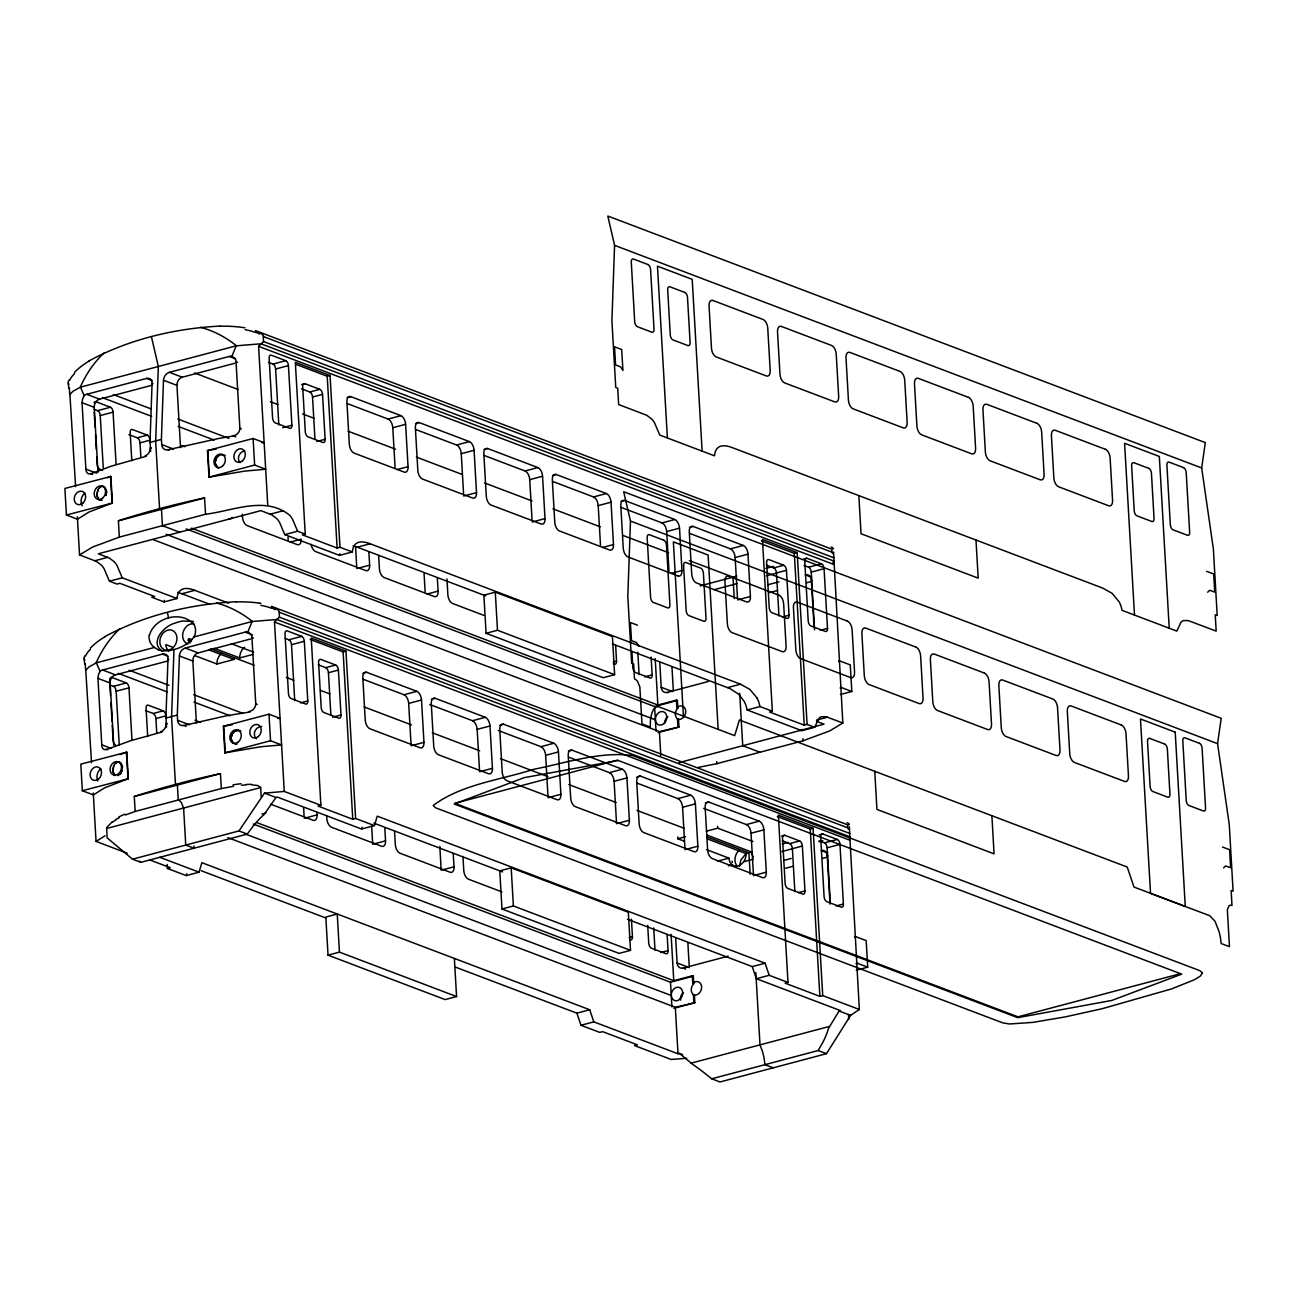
<?xml version="1.0" encoding="UTF-8"?>
<svg xmlns="http://www.w3.org/2000/svg" width="1298" height="1298" viewBox="0 0 1298 1298"><rect width="100%" height="100%" fill="white"/><g stroke="black" fill="none" stroke-linecap="round" stroke-linejoin="round"><path stroke-width="1.5" d="M455.695 967.221L576.896 1013.17L580.985 1025.274L593.819 1021.867L677.994 1053.781L679.422 1053.408L692.743 1064.376A44.7 7.334 33.1 0 1 694.998 1065.966L696.831 1067.281A63.537 10.433 33.1 0 1 704.992 1073.414L711.693 1078.8L720.001 1081.964L826.469 1053.684L850.596 1015.361L859.341 1009.487L822.721 995.615L813.083 828.302L778.346 815.128L787.983 982.44L769.195 975.301L765.09 963.197L377.264 816.15L374.408 825.609L361.574 829.016L277.415 797.118L275.987 797.491L264.159 814.463A44.716 26.447 -49.9 0 0 262.212 816.231L260.541 817.854A63.537 37.593 -49.9 0 0 253.207 826.031L247.285 834.079L140.817 862.343L132.51 859.195L107.085 837.778L106.679 827.589L112.309 821.666M69.638 393.278L69.816 394.478L73.077 391.217L80.46 387.177L84.159 395.647A6.912 5.078 -58.1 0 1 86.739 394.3L146.625 378.399A7.025 5.16 -58.1 0 1 152.077 383.299L150 442.423L161.406 439.389L163.499 380.265A7.025 5.16 -58.1 0 1 169.438 372.315L229.308 356.447A6.912 5.078 -58.1 0 1 231.839 356.447A7.009 6.441 -46.1 0 1 236.139 361.785L237.566 362.385M91.525 762.753L85.765 670.352L88.962 666.912L96.36 662.856L100.06 671.342A6.912 5.078 -58.1 0 1 102.639 669.995L162.51 654.095A7.025 5.16 -58.1 0 1 167.977 658.995L165.901 718.102L177.307 715.068L179.4 655.961A7.025 5.16 -58.1 0 1 185.322 648.01L245.208 632.142A6.912 5.095 -58.3 0 1 247.74 632.142L252.12 621.515L276.863 619.487L849.833 836.756L849.152 837.891M173.964 649.681L171.579 717.21L175.457 784.317L177.388 785.063L178.248 800.006L179.546 800.769A11.211 5.987 75.1 0 1 181.282 802.521L183.602 808.054L185.744 845.063L194.051 848.211L193.986 845.988M614.571 245.354L611.91 320.768L615.755 387.485L617.718 388.232L618.659 404.554L646.761 415.279L651.742 419.043A19.048 10.189 75.1 0 1 654.516 422.791L659.773 435.073L714.452 455.809L715.003 452.791A17.28 9.232 75.1 0 1 716.577 449.157C720.13 444.03 727.351 445.701 732.234 447.615L1102.602 588.043L1112.062 593.283L1119.136 601.801A17.28 9.232 75.1 0 1 1121.212 606.815L1122.137 610.385L1176.832 631.12L1180.872 622.375A19.048 10.189 75.1 0 1 1183.322 620.606L1188.092 620.541L1216.177 631.104L1215.236 614.781L1217.2 615.528L1213.354 548.827L1201.672 467.961L1205.307 442.602L607.805 216.036L614.571 245.354L1201.672 467.961M630.471 521.05L627.81 596.463L631.655 663.164L633.619 663.927L634.479 678.87L635.793 679.633A11.211 5.987 75.1 0 1 637.529 681.385L639.849 686.918L641.975 723.927L650.282 727.075L650.363 721.396A35.598 19.032 75.1 0 1 651.19 715.798C652.083 712.148 653.9 705.577 658.881 706.842L734.684 735.641L739.389 719.984L1127.232 867.048L1133.998 887.053L1209.801 915.739L1214.96 921.223L1218.887 931.055A35.598 19.032 75.1 0 1 1220.412 937.545L1221.158 943.532L1229.466 946.68L1227.34 909.671L1229.109 905.696A11.211 5.987 75.1 0 1 1230.715 905.209L1231.997 905.436L1231.121 890.477L1233.1 891.223L1229.255 824.522L1217.573 743.657L1221.191 718.297L623.689 491.731L630.471 521.05L1217.573 743.657M849.833 836.756L849.379 826.745M849.833 836.983L859.341 1009.487M698.292 767.394L716.837 763.678L803.024 740.801L829.811 730.871L842.824 723.002L833.543 552.121M77.345 516.766L79.535 554.927L96.425 561.401L101.406 565.165A19.048 10.189 75.1 0 1 104.181 568.913L109.438 581.196L117.031 584.084L119.887 583.321L154.624 596.496L151.785 597.242L164.116 601.931L164.343 600.357M164.116 601.931L176.95 598.524L177.502 595.506A17.28 9.232 75.1 0 1 179.075 591.872C182.629 586.745 189.849 588.416 194.732 590.33L228.756 603.229M176.95 598.524L122.255 577.788L117.015 565.506A19.048 10.189 75.1 0 0 114.24 561.758L109.243 557.994L98.356 553.775L260.898 510.633L271.785 514.835L276.766 518.6A19.048 10.189 75.1 0 1 279.541 522.348L284.797 534.63L339.492 555.366L339.719 553.808M339.492 555.366L352.326 551.958L352.861 548.94A17.28 9.232 75.1 0 1 354.451 545.306C358.005 540.179 365.209 541.85 370.108 543.765L740.46 684.192L749.919 689.433L756.994 697.951M149.497 635.193C154.089 617.897 180.665 610.238 193.061 623.624M711.693 1078.8L818.162 1050.536L822.997 1042.083A63.537 37.593 -49.9 0 0 827.118 1032.689L827.799 1030.693A44.7 26.447 -49.9 0 0 828.481 1028.438L839.092 1011.012L840.52 1010.623L756.361 978.708L752.272 966.604L627.405 919.26M167.182 864.436L167.41 868.459L186.214 875.582L186.75 873.814M186.214 875.582L199.048 872.175L201.888 862.699L589.73 1009.763L593.819 1021.867M361.574 829.016L362.11 827.248M612.364 643.889L729.801 688.492L738.562 694.106L744.16 701.358A17.28 9.232 75.1 0 1 746.236 706.372L747.177 709.957L801.856 730.693L802.278 729.444M801.856 730.693L814.69 727.286L818.73 718.524A19.048 10.189 75.1 0 1 821.196 716.756L825.95 716.691L842.824 723.002M832.878 562.618L833.933 561.061L260.963 343.792L236.22 345.82L231.839 356.447M113.835 765.56L112.683 770.834L114.37 775.02A7.171 4.738 -75.3 0 0 115.165 775.555A7.09 4.754 -75.6 0 1 114.467 775.003L112.683 770.834L113.835 765.56A7.155 4.786 -78 0 1 115.116 763.759L115.522 763.354A7.269 4.916 -78.6 0 1 116.901 762.461L117.128 762.348A7.22 4.9 -78.8 0 1 118.832 762.137L119.027 762.169A7.09 4.803 -78 0 1 120.714 763.013L122.418 766.55L121.834 771.223L122.418 766.55L120.73 763.013A7.09 4.803 -79.7 0 0 119.027 762.169M99.849 487.464L99.411 487.853A7.171 4.786 -78 0 0 97.95 489.898L96.782 495.155L98.486 499.324A7.171 4.738 -75.2 0 0 99.897 500.103L100.579 500.201A7.269 4.786 -74.6 0 0 101.763 500.022L102.007 499.957M97.934 489.865L96.782 495.155L98.486 499.324A7.155 4.721 -77.6 0 0 99.897 500.087M119.968 774.289A7.09 4.77 -75.6 0 0 121.298 772.488L121.428 772.148M132.51 859.195L238.978 830.931L264.484 793.127L284.262 791.439L320.882 805.312L311.228 638.016L345.966 651.19L355.62 818.486L374.408 825.609M218.599 455.858A7.09 6.198 -58.6 0 0 216.604 457.675L214.933 462.737L217.35 467.28A7.09 6.182 -57 0 0 218.697 467.961A7.09 6.182 -57 0 1 217.35 467.28M232.683 733.078L230.833 738.432L233.007 742.781A7.09 6.182 -57.1 0 0 235.181 743.819A7.22 6.247 -53.3 0 0 237.031 743.9A7.22 6.279 -55.7 0 1 235.181 743.819M1207.675 592.212L1209.558 590.395A4.397 2.353 75.1 0 1 1210.401 590.476L1214.733 592.115L1213.679 574.008L1206.572 571.315M1223.576 867.908L1225.458 866.074A4.397 2.353 75.1 0 1 1226.302 866.155L1230.634 867.794L1229.579 849.703L1222.473 847.01M216.571 457.642L214.933 462.737L217.107 467.102M232.472 733.338L230.833 738.432L233.007 742.781M127.188 853.208L96.052 841.396L105.073 835.798M252.12 621.515L194.148 636.896L189.686 641.601M838.605 661.477L839.238 660.731L850.287 664.917L851.812 691.493L840.406 694.511M840.13 688.054L840.763 687.291L851.812 691.493M854.49 937.172L855.122 936.41L866.172 940.612L867.713 967.172L856.307 970.206M856.031 963.749L856.664 962.986L867.713 967.172M79.535 554.927L92.564 547.058L119.335 537.129L205.522 514.251C232.975 510.941 265.117 495.56 289.6 515.192A19.048 10.189 75.1 0 1 292.375 518.94L297.631 531.223L305.241 534.111L295.327 362.32L330.065 375.495L339.979 547.285L352.326 551.958M267.745 504.954L258.594 346.339L263.543 341.504L263.251 336.523L833.576 552.77M284.262 791.439L274.495 622.034L276.685 619.665M276.863 619.487L279.443 617.199L279.151 612.218L849.46 828.465M746.188 853.451L740.866 860.006L739.487 866.285M234.192 731.699A7.09 6.263 -59.6 0 0 232.683 733.062A7.09 6.328 -60.6 0 1 234.159 731.65L234.467 731.52A7.22 6.409 -60.6 0 1 236.901 730.547A7.253 6.474 -63.9 0 1 239.4 730.579L239.708 730.677M89.01 360.909C128.924 339.249 175.019 328.378 220.254 326.074M104.911 636.604C144.824 614.944 190.92 604.073 236.155 601.753M116.057 819.363L119.27 817.691M125.354 815.014L135.154 811.445L221.341 788.567L233.462 786.312M120 754.527L126.782 752.159L128.307 778.735L104.813 787.74L93.375 794.895L82.326 790.709L80.8 764.133L126.782 752.159M107.426 477.664L110.882 476.463L112.407 503.04L88.929 512.061L77.474 519.216L66.425 515.014L64.9 488.454L110.882 476.463M146.285 456.247L111.206 466.193L90.763 473.802L92.434 474.435M162.185 731.942L130.53 740.752L106.647 749.498L107.491 749.806M80.46 387.177L236.22 345.82M86.739 394.3L99.573 399.167L151.963 385.246M169.438 372.348L182.272 377.215L234.662 363.294M93.975 409.276L97.593 410.655L110.427 407.248A4.202 2.239 75.1 0 1 113.072 412.164L116.09 464.359M268.443 362.369L272.969 364.089L285.803 360.682A4.202 2.239 75.1 0 1 288.432 365.598L291.888 425.257A4.202 2.239 75.1 0 1 289.697 428.34L275.225 422.856A4.202 2.239 75.1 0 1 272.58 417.94L269.14 358.28A4.202 2.239 75.1 0 1 271.314 355.198L285.803 360.682M97.593 410.655A4.202 2.239 75.1 0 1 100.238 415.571L113.072 412.164M272.969 364.089A4.202 2.239 75.1 0 1 275.598 369.005L288.448 365.598M296.139 364.462L327.226 376.242L330.065 375.495M301.607 384.581L304.933 383.705L319.811 389.335A4.316 2.304 75.1 0 1 322.521 394.381L325.117 439.292A4.316 2.304 75.1 0 1 322.861 442.456L307.999 436.826A4.316 2.304 75.1 0 1 305.29 431.78L302.694 386.869A4.316 2.304 75.1 0 1 304.933 383.705M128.94 434.619L137.312 437.799L147.291 435.138A4.316 2.304 75.1 0 1 150 440.184L150.649 451.412M301.461 388.816L309.816 391.98L319.811 389.335M137.312 437.799A4.316 2.304 75.1 0 1 140.022 442.845L150 440.184M309.816 391.996A4.316 2.304 75.1 0 1 312.542 397.042L322.521 394.381M347.085 397.594L350.752 396.62L400.952 415.652A7.415 3.959 75.1 0 1 405.609 424.316L408.059 466.663A7.415 3.959 75.1 0 1 404.213 472.099L354.013 453.067A7.415 3.959 75.1 0 1 349.357 444.403L346.907 402.056A7.415 3.959 75.1 0 1 350.752 396.62M282.721 427.691L291.888 425.257M209.01 477.161L254.635 465.057L265.684 469.243L245.014 471.06L209.01 477.161L207.469 450.584L253.094 438.481L264.143 442.667L261.693 442.732M347.329 403.597L388.118 419.059L400.952 415.652M316.793 441.498L325.117 439.292M388.118 419.059A7.415 3.959 75.1 0 1 392.775 427.723L405.609 424.316M66.425 515.014L112.407 503.04M415.571 423.554L419.222 422.58L469.422 441.612A7.415 3.959 75.1 0 1 474.078 450.276L476.528 492.623A7.415 3.959 75.1 0 1 472.683 498.059L422.483 479.043A7.415 3.959 75.1 0 1 417.826 470.363L415.376 428.016A7.415 3.959 75.1 0 1 419.238 422.58M119.335 537.129L118.394 520.806L204.581 497.929L205.522 514.251M415.814 429.557L456.588 445.019L469.422 441.612M397.058 469.584L408.059 466.663M456.588 445.019A7.415 3.959 75.1 0 1 461.261 453.683L474.094 450.276M484.04 449.514L487.707 448.54L537.907 467.572A7.415 3.959 75.1 0 1 542.564 476.252L545.014 518.6A7.415 3.959 75.1 0 1 541.152 524.019L490.952 505.003A7.415 3.959 75.1 0 1 486.296 496.339L483.846 453.992A7.415 3.959 75.1 0 1 487.707 448.556M94.884 560.736L107.718 557.329M270.26 514.17L283.078 510.763M109.438 581.196L122.255 577.788M284.797 534.63L297.631 531.223M484.284 455.517L525.073 470.979L537.907 467.572M305.241 534.111L302.385 534.857L337.123 548.032L339.979 547.285M290.168 542.11L301.168 539.189A7.415 3.959 75.1 0 1 297.307 544.625L247.123 525.609A7.415 3.959 75.1 0 1 242.466 516.929L242.304 514.284M463.694 496.031L476.528 492.623M525.073 470.996A7.415 3.959 75.1 0 1 529.73 479.66L542.564 476.252M552.51 475.474L556.177 474.5L606.377 493.532L593.543 496.939L552.753 481.477M177.729 592.423L181.898 593.738L194.732 590.33M353.088 545.858L357.274 547.172L370.108 543.765M356.804 568.556L369.638 565.149L368.875 551.926M532.18 522.007L545.014 518.6M593.543 496.956A7.415 3.959 75.1 0 1 598.2 505.62L611.034 502.212L613.483 544.56A7.415 3.959 75.1 0 1 609.622 549.995L559.438 530.963A7.415 3.959 75.1 0 1 554.781 522.299L552.331 479.952A7.415 3.959 75.1 0 1 556.177 474.516M620.979 501.45L624.646 500.476L674.846 519.508L662.012 522.916L621.239 507.437M96.36 662.856L154.332 647.475L158.534 649.876M102.639 669.995L115.473 674.863L167.864 660.942M185.322 648.043L198.156 652.894L250.563 638.989M427.123 594.046L438.107 591.125L437.345 577.886M602.483 547.48L613.483 544.56M662.012 522.916A7.415 3.959 75.1 0 1 666.669 531.58L679.519 528.172L681.953 570.52A7.415 3.959 75.1 0 1 678.108 575.955M689.465 527.41L693.132 526.436L743.316 545.468A7.415 3.959 75.1 0 1 747.989 554.132L750.422 596.48A7.415 3.959 75.1 0 1 746.577 601.915L696.377 582.899A7.415 3.959 75.1 0 1 691.72 574.219L689.27 531.872A7.415 3.959 75.1 0 1 693.132 526.436M109.876 684.971L113.494 686.35L126.328 682.943A4.202 2.239 75.1 0 1 128.973 687.859L131.974 740.055M285.236 638.405L288.854 639.784L301.688 636.377A4.202 2.239 75.1 0 1 304.332 641.293L307.772 700.952A4.202 2.239 75.1 0 1 305.598 704.019L291.109 698.535A4.202 2.239 75.1 0 1 288.464 693.619L285.025 633.976A4.202 2.239 75.1 0 1 287.215 630.893L301.688 636.377M194.586 655.522L216.944 663.992L234.046 659.449A10.465 8.259 -69.2 0 0 233.802 657.68M214.202 648.254L239.757 657.94L253.061 654.403M113.494 686.35A4.202 2.239 75.1 0 1 116.139 691.25L128.973 687.859M288.854 639.784A4.202 2.239 75.1 0 1 291.498 644.7L304.332 641.293M495.284 592.148L483.878 595.182L486.085 633.294L603.213 677.702L614.619 674.684L612.429 636.572L495.284 592.148L497.491 630.26L614.619 674.684M310.206 639.46L343.11 651.937L345.966 651.19M689.709 533.413L730.498 548.876L743.316 545.468M670.952 573.44L681.953 570.52M730.498 548.876A7.415 3.959 75.1 0 1 735.155 557.54L747.989 554.132M145.765 710.671L153.213 713.478L163.191 710.833A4.316 2.304 75.1 0 1 165.901 715.879L166.55 727.107M318.286 664.868L325.717 667.675L335.695 665.03A4.316 2.304 75.1 0 1 338.405 670.076L341.001 714.987A4.316 2.304 75.1 0 1 338.762 718.151L323.9 712.521A4.316 2.304 75.1 0 1 321.174 707.475L318.594 662.564A4.316 2.304 75.1 0 1 320.833 659.4L335.695 665.03M153.213 713.494A4.316 2.304 75.1 0 1 155.922 718.524L165.901 715.879M325.717 667.691A4.316 2.304 75.1 0 1 328.426 672.721L338.421 670.076M486.085 633.294L497.491 630.26M761.423 540.893L794.327 553.37L797.183 552.607L807.08 724.398L814.69 727.286M362.986 673.273L366.653 672.299L416.853 691.347A7.415 3.959 75.1 0 1 421.509 700.011L423.959 742.359A7.415 3.959 75.1 0 1 420.098 747.794L369.914 728.762A7.415 3.959 75.1 0 1 365.241 720.098L362.807 677.751A7.415 3.959 75.1 0 1 366.653 672.315M700.125 585.885L736.891 576.117M765.917 568.41L773.657 566.366M803.284 559.26L806.95 558.286L821.423 563.786A4.202 2.239 75.1 0 1 824.068 568.702L827.507 628.346A4.202 2.239 75.1 0 1 825.333 631.428L810.844 625.944A4.202 2.239 75.1 0 1 808.216 621.028L804.76 561.369A4.202 2.239 75.1 0 1 806.95 558.302M766.339 565.084L773.77 567.907L783.749 565.263A4.316 2.304 75.1 0 1 786.458 570.309L789.054 615.22A4.316 2.304 75.1 0 1 786.815 618.367L771.937 612.737A4.316 2.304 75.1 0 1 769.227 607.691L766.631 562.78A4.316 2.304 75.1 0 1 768.887 559.616L783.749 565.263M773.77 567.907A4.316 2.304 75.1 0 1 776.48 572.953L786.458 570.309M714.095 589.698L737.313 583.532M766.339 575.825L776.009 573.262M804.079 565.474L808.605 567.194L821.423 563.786M300.438 702.899L307.772 700.952M224.895 752.856L270.519 740.736L281.569 744.938L260.914 746.739L224.895 752.856L223.37 726.28L268.994 714.176L280.043 718.362L277.594 718.427M808.605 567.194A4.202 2.239 75.1 0 1 811.234 572.094L824.068 568.702M767.832 584.765L779.06 581.78M737.605 599.887L750.422 596.48M769.438 592.618L776.934 590.622M806.869 582.672L810.617 581.682M363.116 679.243L404.019 694.755L416.853 691.347M332.694 717.194L341.001 714.987M404.019 694.755A7.415 3.959 75.1 0 1 408.675 703.419L421.509 700.011M82.326 790.709L128.307 778.735M431.455 699.249L435.122 698.275L485.322 717.307A7.415 3.959 75.1 0 1 489.979 725.971L492.429 768.319A7.415 3.959 75.1 0 1 488.583 773.754L438.383 754.738A7.415 3.959 75.1 0 1 433.727 746.058L431.277 703.711A7.415 3.959 75.1 0 1 435.122 698.275M613.208 661.899L616.534 661.023L615.641 645.398M782.402 616.972L789.054 615.22M135.154 811.445L134.294 796.501L220.465 773.624L221.341 788.567M429.735 704.49L472.488 720.715L485.322 717.307M644.814 676.858L652.148 674.911L651.109 657.015M820.174 630.293L827.507 628.346M423.959 742.359L411.125 745.766L408.675 703.419M472.488 720.715A7.415 3.959 75.1 0 1 477.145 729.379L489.979 725.971M106.55 828.513L260.671 787.545L261.206 796.858M499.941 725.209L503.592 724.235L553.792 743.267A7.415 3.959 75.1 0 1 558.448 751.931L560.898 794.279A7.415 3.959 75.1 0 1 557.053 799.714L506.853 780.698A7.415 3.959 75.1 0 1 502.196 772.018L499.746 729.671A7.415 3.959 75.1 0 1 503.608 724.235M659.757 662.369L661.201 687.275A6.977 5.516 -69.2 0 0 667.286 692.402L708.448 681.466M191.455 528.156L657.875 705.025L676.42 700.093L677.41 700.482L677.848 708.01A6.977 5.516 -69.2 0 0 678.513 719.514L678.951 727.042L658.037 732.607M186.198 528.919L654.598 706.534L677.41 700.482M727.626 687.599L740.46 684.192M262.018 814.041L265.847 813.035M320.882 805.312L318.026 806.074L352.764 819.249L355.62 818.486M498.205 730.466L540.958 746.674L553.792 743.267M304.235 818.292L317.069 814.884L316.907 812.24M492.429 768.319L479.595 771.726L477.161 729.379M540.958 746.691A7.415 3.959 75.1 0 1 545.631 755.339L558.465 751.948M568.41 751.169L572.077 750.195L622.277 769.227A7.415 3.959 75.1 0 1 626.934 777.908L629.384 820.255A7.415 3.959 75.1 0 1 625.522 825.69L575.322 806.658A7.415 3.959 75.1 0 1 570.666 797.994L568.216 755.647A7.415 3.959 75.1 0 1 572.077 750.212M153.18 539.644L659.416 731.585L678.951 727.042M747.177 709.957L759.995 706.55L772.342 711.223L762.445 539.433L797.183 552.607M167.41 868.459L170.265 867.697L150.162 860.071M772.342 711.223L769.503 711.985L804.241 725.16L807.08 724.398M568.54 757.123L609.443 772.635L622.277 769.227M816.474 720.114L827.475 717.194M678.886 762.672L824.003 724.154L816.523 721.299M384.776 827.621L385.538 840.844L372.704 844.252L371.634 825.723M560.898 794.279L548.064 797.686L545.631 755.339M609.443 772.651A7.415 3.959 75.1 0 1 614.1 781.315L626.934 777.908M636.88 777.129L640.547 776.155L690.747 795.187A7.415 3.959 75.1 0 1 695.404 803.868L697.853 846.215A7.415 3.959 75.1 0 1 693.992 851.65L643.808 832.618A7.415 3.959 75.1 0 1 639.151 823.954L636.701 781.607A7.415 3.959 75.1 0 1 640.547 776.172M637.01 783.1L677.913 798.595L690.747 795.187M453.245 853.581L454.008 866.804L441.174 870.212L439.811 846.393M629.384 820.255L616.55 823.662L614.1 781.315M677.913 798.611A7.415 3.959 75.1 0 1 682.57 807.275L695.404 803.868M705.349 803.105L709.016 802.132L759.216 821.163A7.415 3.959 75.1 0 1 763.873 829.828L766.323 872.175A7.415 3.959 75.1 0 1 762.478 877.61L712.278 858.578A7.415 3.959 75.1 0 1 707.621 849.914L705.171 807.567A7.415 3.959 75.1 0 1 709.016 802.132M511.185 867.843L499.779 870.877L501.969 908.989L619.114 953.397L630.52 950.363L628.313 912.251L511.185 867.843L513.375 905.955L630.52 950.363M677.897 836.918A10.465 8.259 -69.2 0 0 677.848 838.768L685.458 836.739M706.372 831.191L717.778 828.173L752.905 841.493M703.63 808.346L746.382 824.571L759.216 821.163M697.853 846.215L685.019 849.622L682.586 807.275M746.382 824.571A7.415 3.959 75.1 0 1 751.055 833.235L763.889 829.828M339.443 952.132L337.237 914.019L325.83 917.053L328.037 955.166L339.443 952.132L456.571 996.556L454.381 958.443M501.969 908.989L513.375 905.955M781.445 836.188L784.771 835.312L799.649 840.942A4.316 2.304 75.1 0 1 802.359 845.988L804.955 890.899A4.316 2.304 75.1 0 1 802.716 894.062L787.837 888.432A4.316 2.304 75.1 0 1 785.128 883.386L782.532 838.476A4.316 2.304 75.1 0 1 784.771 835.312M777.307 816.572L810.228 829.049L813.083 828.302M717.453 861.191L728.957 858.14A10.465 8.259 -69.2 0 0 738.091 865.831A10.465 8.259 -69.2 0 0 746.058 853.597L751.769 852.088A10.465 8.259 -69.2 0 0 753.392 857.053M782.288 843.976L788.032 842.451M819.184 834.955L822.851 833.981L837.324 839.465A4.202 2.239 75.1 0 1 839.968 844.381L843.408 904.041A4.202 2.239 75.1 0 1 841.234 907.124L826.745 901.639A4.202 2.239 75.1 0 1 824.1 896.723L820.661 837.064A4.202 2.239 75.1 0 1 822.851 833.981M799.649 840.942L789.671 843.603L782.223 840.78M728.324 865.831L732.218 864.793M743.657 861.758L753.132 859.244M782.013 851.569L802.359 845.988M818.941 841.769L822.835 840.731M819.07 840.828L824.49 842.873L837.324 839.465M824.49 842.889A4.202 2.239 75.1 0 1 827.134 847.789L839.968 844.381M783.732 860.46L791.212 858.465M766.323 872.175L753.489 875.582L751.055 833.235M785.339 868.313L792.835 866.318M822.77 858.367L826.518 857.378M629.108 937.594L632.434 936.702L631.428 919.13M798.302 892.667L804.955 890.899M456.571 996.556L445.165 999.59L328.037 955.166M660.714 952.554L668.048 950.607L667.123 934.706M836.074 905.988L843.408 904.041M675.658 938.048L677.102 962.97A6.977 5.516 -69.2 0 0 683.186 968.097L728.097 956.172M256.647 822.543L673.776 980.704L692.305 975.788L693.31 976.161L693.749 983.706A6.977 5.516 -69.2 0 0 694.414 995.209L694.852 1002.737L673.938 1008.286M253.305 824.035L670.498 982.229L693.31 976.161M576.896 1013.17L589.73 1009.763M752.272 966.604L765.09 963.197M756.361 978.708L769.195 975.301M227.848 837.616L675.317 1007.28L694.852 1002.737M787.983 982.44L785.128 983.186L819.865 996.361L822.721 995.615M691.007 1063.176L828.968 1026.556M1180.482 973.678L1017.957 1016.837L454.835 803.316L617.377 760.157L1181.699 974.133L1111.737 1000.466L1017.729 1017.664L454.203 803.997L524.165 777.664L618.173 760.466M161.747 444.565A6.977 5.581 -68.3 0 0 167.913 449.741L218.242 438.594L233.332 435.95L235.847 436.891M177.307 715.068L177.599 720.26A6.977 5.581 -68.3 0 0 183.797 725.436L226.128 715.847L250.06 711.953M207.469 450.584L216.377 449.027M223.37 726.28L232.261 724.722M686.674 1058.292L671.147 1059.46L634.527 1045.571L637.383 1044.825L602.645 1031.65L599.79 1032.397L580.985 1025.274M241.444 785.258L245.874 784.901M251.293 784.771L257.961 785.55L260.655 787.497M245.014 327.794L243.878 327.599A118.037 82.374 23.2 0 0 220.319 326.22M259.778 603.294L260.914 603.489M223.207 454.852L223.499 454.9A7.171 6.36 -58.3 0 1 225.252 455.614M193.483 621.434L183.083 621.012A48.529 38.307 -69.2 0 0 174.776 623.218C163.856 625.928 148.929 642.818 162.623 651.32M832.213 549.281L255.463 330.601M848.097 824.976L271.363 606.296M712.894 300.455L763.094 319.503A7.415 3.959 75.1 0 1 767.751 328.167L770.201 370.514A7.415 3.959 75.1 0 1 766.339 375.949L716.155 356.918A7.415 3.959 75.1 0 1 711.482 348.253L709.049 305.906A7.415 3.959 75.1 0 1 712.894 300.471M781.364 326.431L831.564 345.463A7.415 3.959 75.1 0 1 836.22 354.127L838.67 396.474A7.415 3.959 75.1 0 1 834.825 401.909L784.625 382.894A7.415 3.959 75.1 0 1 779.968 374.213L777.518 331.866A7.415 3.959 75.1 0 1 781.364 326.431M263.543 341.504L833.851 557.751M258.594 346.339L833.673 564.403M229.308 356.447L235.733 358.881M811.688 577.269L805.263 574.836A6.977 5.516 -69.2 0 1 811.347 579.963L812.11 580.255M194.554 372.98L238.167 389.514M270.39 401.731L277.983 404.603M302.629 413.948L314.002 418.264M348.124 431.212L395.533 449.189M416.382 457.091L461.893 474.338M484.641 482.97L532.05 500.947M552.899 508.848L600.293 526.826M623.056 535.457L668.551 552.705M689.416 560.622L733.013 577.156L734.262 598.654M163.499 380.265L176.95 385.36L180.536 447.648M678.108 575.971L627.908 556.923A7.415 3.959 75.1 0 1 623.251 548.259L620.801 505.912A7.415 3.959 75.1 0 1 624.646 500.476M146.625 378.399L152.239 380.525M152.093 383.299L152.937 383.624M241.396 428.827L239.87 428.243L236.041 361.817M113.283 394.56L151.201 408.935M177.745 418.994L228.935 438.416M102.331 397.642L151.639 416.35M178.183 426.409L214.202 440.071M110.427 407.248L95.955 401.747A4.202 2.239 75.1 0 0 94.056 402.769M97.999 472.375L94.251 407.329L82.05 402.704L85.879 469.13A7.155 4.316 -75.6 0 0 90.746 473.559M181.655 445.555L184.803 446.739M147.291 435.138L132.412 429.508A4.316 2.304 75.1 0 0 130.173 432.672L131.796 460.741M173.624 449.092L161.715 444.565L161.406 439.389M637.529 625.214L630.422 622.505L631.477 640.612L635.793 642.25A4.397 2.353 75.1 0 1 636.669 642.818L638.843 646.193M167.913 449.741L169.097 450.195M151.493 448.053L150.308 447.599A6.977 5.435 -70.2 0 1 145.1 455.809M357.274 547.172L485.76 595.896M613.37 663.83L614.295 664.187A4.316 2.304 75.1 0 0 616.534 661.023M99.849 469.405L102.558 470.444M483.911 615.382L452.548 603.489A7.415 3.959 75.1 0 1 447.875 594.825L446.966 578.94M85.879 469.13L96.555 473.17M661.201 687.275L672.64 691.607M667.286 692.402L668.129 692.726M676.42 700.093L676.842 707.637L677.848 708.01M677.945 726.669L677.507 719.141L678.513 719.514M179.627 532.212L162.428 525.69L161.487 509.368L159.557 508.638L148.637 511.639A432.607 130.806 -3.3 0 0 118.378 520.79M759.93 752.24L742.732 745.717L739.714 693.343M166.112 534.305L655.376 719.822M279.443 617.199L849.752 833.446M274.495 622.034L849.573 840.098M181.898 593.738L210.016 604.397M245.208 632.142L252.429 634.868M827.572 852.948L821.163 850.515A6.977 5.516 -69.2 0 1 827.248 855.658L828.01 855.934M253.451 638.081L251.926 637.513L255.755 703.938A7.155 6.344 -47.3 0 1 249.216 711.45M231.304 643.711L253.662 652.18M191.844 639.768L188.648 638.567A10.465 8.259 -69.2 0 0 190.027 643.143M707.053 835.133L751.769 852.088M187.691 640.044L191.487 641.472M210.454 648.676L254.051 665.209M286.29 677.426L293.867 680.298M320.411 690.358L329.903 693.959M364.024 706.907L411.434 724.868M432.283 732.786L479.676 750.747M500.541 758.665L547.934 776.642M568.8 784.544L616.193 802.521M637.058 810.423L684.452 828.4M707.199 837.032L748.914 852.835L750.147 874.3M208.507 649.763L234.046 659.449M707.735 839.06L746.058 853.597M172.228 647.037L165.836 644.619A10.465 8.259 -69.2 0 0 168.74 650.996M677.848 838.768L684.241 841.185M706.599 849.671L728.957 858.14M179.4 655.961L192.85 661.055L196.436 723.343M162.51 654.095L168.14 656.22M167.994 658.995L168.837 659.303M255.755 703.938L257.28 704.522M129.183 670.239L169 685.344M193.645 694.69L242.937 713.381M118.232 673.337L167.523 692.029M194.067 702.104L230.103 715.766M126.328 682.943L111.839 677.442A4.202 2.239 75.1 0 0 110.93 677.41M113.737 745.295L110.152 683.008L97.95 678.383L101.779 744.825L110.93 748.297M195.008 720.276L200.573 722.386M163.191 710.833L148.313 705.203A4.316 2.304 75.1 0 0 146.074 708.367L147.696 736.437M177.599 720.26L189.524 724.787M183.797 725.436L186.182 726.328M166.193 723.294L167.393 723.732M373.889 823.143L502.537 871.915M264.484 793.127L275.987 797.491M839.092 1011.012L850.596 1015.361M270.455 804.111L313.207 820.32A7.415 3.959 75.1 0 0 317.053 814.884M501.904 891.872L468.432 879.184A7.415 3.959 75.1 0 1 463.775 870.52L462.964 856.404M677.102 962.97L689.303 967.594L687.859 942.689M683.186 968.097L685.701 969.054M692.305 975.788L692.743 983.316L693.749 983.706M693.846 1002.364L693.408 994.836L694.414 995.209M238.978 830.931L247.285 834.079M818.162 1050.536L826.469 1053.684M244.592 833.722L671.261 995.517M773.235 1067.816L764.928 1064.668L764.181 1058.697A35.37 18.902 75.1 0 0 762.267 1050.926L759.995 1044.858L755.825 972.624M201.174 870.715L325.847 917.978M679.422 1053.408L682.699 1054.657M159.768 857.28L199.048 872.175M260.087 332.856L260.752 333.31A10.514 10.514 -20.8 0 1 262.082 334.332M275.987 608.551L276.652 609.005A10.514 10.514 -20.8 0 1 277.983 610.028A3.91 3.829 51.6 0 1 279.443 612.153M140.817 862.343L139.259 861.012M69.93 394.9L75.609 486.653M85.733 670.239L85.538 668.973M759.995 706.55L759.07 702.964A17.28 9.232 75.1 0 0 756.994 697.951M151.558 337.188L158.34 366.49L155.679 441.515L159.557 508.638L170.801 505.749A432.607 130.806 -3.3 0 1 204.565 497.913M167.458 612.867L168.626 617.962M732.121 861.174L732.283 862.521M1169.222 628.248L1159.325 456.458L1124.587 443.283L1134.484 615.074M1057.545 707.718L1059.995 750.066A7.415 3.959 75.1 0 1 1056.134 755.501L1005.95 736.469A7.415 3.959 75.1 0 1 1001.277 727.805L998.843 685.458A7.415 3.959 75.1 0 1 1002.689 680.022L1052.889 699.038A7.415 3.959 75.1 0 1 1057.545 707.718M975.982 540.033L978.189 578.145L861.045 533.738L858.854 495.625M991.883 815.728L994.073 853.841L876.945 809.433L874.755 771.304M848.389 1014.403L848.454 1015.555M848.519 1016.723L848.681 1019.611M811.234 572.11L814.56 629.773M827.134 847.789L830.347 903.473M811.347 579.963L813.976 625.636M827.248 855.658L830.039 904.089M794.327 553.37L804.241 725.16M810.228 829.049L819.865 996.361M802.91 738.757L803.024 740.801M776.48 572.953L778.962 615.917M794.863 891.596L792.38 848.649A4.316 2.304 75.1 0 0 789.671 843.603M735.155 557.54L737.442 597.242M702.121 451.12L692.207 279.346L657.469 266.171L667.383 437.961M718.151 729.379L708.108 555.025L673.37 541.866L683.413 716.204M716.723 761.65L716.837 763.678M683.575 565.652L686.171 610.563A4.316 2.304 75.1 0 0 688.881 615.609L703.759 621.239A4.316 2.304 75.1 0 0 705.998 618.075L703.402 573.164A4.316 2.304 75.1 0 0 700.693 568.118L685.815 562.488A4.316 2.304 75.1 0 0 683.575 565.652M666.685 531.58L668.973 571.282M671.958 666.994L673.321 690.52M655.198 658.605L657.875 705.025M659.416 731.585L660.779 755.404M671.098 934.3L673.776 980.704M675.317 1007.28L677.994 1053.781M654.598 706.534L656.025 731.212M670.498 982.229L671.926 1006.907M637.805 652.229L639.103 674.587M653.705 927.908L655.003 950.282M631.915 651.677L632.84 667.594A4.202 2.239 75.1 0 0 635.485 672.51L649.957 677.994A4.202 2.239 75.1 0 0 652.148 674.911M647.702 925.393L648.74 943.289A4.202 2.239 75.1 0 0 651.385 948.189L665.858 953.689A4.202 2.239 75.1 0 0 668.048 950.607M598.2 505.62L600.503 545.322M529.73 479.66L532.018 519.346M461.261 453.683L463.548 493.386M424.057 573.359L425.127 591.872M392.791 427.723L395.079 467.426M378.643 555.625L379.405 568.849A7.415 3.959 75.1 0 0 384.062 577.513L434.262 596.561A7.415 3.959 75.1 0 0 438.107 591.109M394.543 831.32L395.306 844.544A7.415 3.959 75.1 0 0 399.962 853.208L450.163 872.256A7.415 3.959 75.1 0 0 454.008 866.804M355.587 547.383L356.658 565.912M327.226 376.242L337.123 548.032M343.11 651.937L352.764 819.249M312.542 397.042L314.96 439.146M328.443 672.721L330.86 714.825M326.674 815.939L326.82 818.584A7.415 3.959 75.1 0 0 331.493 827.248L381.693 846.296A7.415 3.959 75.1 0 0 385.538 840.844M288.026 537.307L288.188 539.952M303.618 807.697L304.073 815.647M275.614 369.005L278.827 424.933M291.498 644.7L294.727 700.628M253.094 438.481L254.635 465.057M268.994 714.176L270.519 740.736M207.826 450.731L209.367 477.307M223.727 726.426L225.268 752.986M140.022 442.845L140.833 456.88M155.922 718.54L156.733 732.575M110.525 476.334L112.05 502.91M126.425 752.029L127.95 778.605M100.238 415.571L103.256 467.767M116.139 691.266L119.238 744.955M94.202 412.293L95.062 427.204M95.484 434.668L96.344 449.579M96.782 457.042L97.204 464.489A4.202 2.239 75.1 0 0 99.849 469.405M109.665 680.525L110.525 695.452M110.947 702.899L112.034 721.542M112.245 725.274L113.104 740.184A4.202 2.239 75.1 0 0 115.749 745.101M93.261 792.997L96.052 841.396M69.346 388.005L69.638 392.986M85.246 663.7L85.538 668.681M664.625 723.44A7.204 6.555 -49.3 0 1 667.837 716.723M223.516 454.917A7.269 6.441 -60 0 0 221.001 454.868A7.22 6.409 -60.5 0 0 218.567 455.809A7.09 6.263 -59.8 0 0 216.555 457.642M240.049 462.656A7.204 6.555 -49.3 0 1 244.738 450.844M82.228 505.782A7.204 4.348 -79.5 0 1 81.368 498.838A7.204 4.348 -79.5 0 1 85.068 493.272M101.763 500.022A7.269 4.786 -74.6 0 1 100.352 500.184M99.638 487.659A7.269 4.916 -78.7 0 1 101.001 486.766L101.244 486.669A7.22 4.9 -78.8 0 1 103.159 486.474A7.09 4.803 -76.3 0 1 104.44 486.993A7.09 4.803 -78.1 0 0 103.142 486.474M80.314 387.08A116.382 98.194 81.6 0 1 103.954 352.975M369.638 565.149A7.415 3.959 75.1 0 1 365.793 570.585L315.592 551.569A7.415 3.959 75.1 0 1 311.098 544.349M231.969 517.334A7.415 3.959 75.1 0 1 228.837 518.665M68.859 388.297A3.91 0.941 80.3 0 1 68.843 384.094M74.408 372.445A118.037 82.423 23.2 0 1 89.14 361.039M69.703 380.168A43.564 30.503 23.7 0 1 74.57 373.597M67.967 382.878A22.618 15.527 40.8 0 1 69.119 379.957M68.259 384.63A10.514 4.462 72 0 1 68.421 383.121M200.541 327.323A116.382 98.194 81.6 0 1 236.317 345.657M262.131 334.267A3.91 3.829 51.6 0 1 263.543 336.458M245.111 329.676A43.564 30.6 23.5 0 1 255.544 332.483M255.836 332.256A22.618 18.935 26.6 0 1 259.357 334.008M832.505 552.786A10.514 1.574 -78 0 1 832.456 553.565M831.823 550.028A22.618 6.019 -49.6 0 1 831.58 551.715M831.207 547.01A44.603 10.919 -29 0 1 833.446 548.778M606.377 493.548A7.415 3.959 75.1 0 1 611.034 502.212M674.846 519.508A7.415 3.959 75.1 0 1 679.503 528.172M676.842 707.637A6.977 5.516 -69.2 0 1 685.733 711.109A6.977 5.516 -69.2 0 1 677.507 719.141M82.196 402.64A7.009 4.072 -80.3 0 1 84.224 395.793M94.251 407.329A6.977 5.516 -69.2 0 1 99.573 399.167M239.935 428.243A7.155 6.344 -47.3 0 1 233.332 435.755M176.95 385.36A6.977 5.516 -69.2 0 1 182.272 377.215M112.569 822.137A79.584 59.173 72.9 0 1 116.203 819.703M118.799 817.01A164.343 121.671 47.9 0 1 124.819 814.154M134.278 796.485A432.623 130.806 -3.3 0 1 164.554 787.334L186.701 781.445A432.623 130.806 -3.3 0 1 220.449 773.608M96.198 662.759A116.382 98.194 81.6 0 1 119.854 628.654M109.665 679.746A4.202 2.239 75.1 0 1 110.07 678.205M632.434 936.702A4.316 2.304 75.1 0 1 630.195 939.866M158.47 650.038A41.114 30.211 -58.1 0 0 173.964 649.503A41.114 30.211 -58.1 0 0 189.751 641.731M84.759 663.992A3.91 0.941 80.3 0 1 84.743 659.79M90.308 648.124A118.037 82.423 23.2 0 1 105.041 636.734M85.603 655.863A43.564 30.503 23.7 0 1 90.471 649.276M83.851 658.573A22.618 15.527 40.8 0 1 85.003 655.652M84.159 660.325A10.514 4.462 72 0 1 84.305 658.816M216.442 603.018A116.382 98.194 81.6 0 1 252.218 621.336M236.22 601.915A118.037 82.374 23.2 0 1 259.762 603.164M260.995 605.371A43.564 30.6 23.5 0 1 271.444 608.162M271.736 607.951A22.618 18.935 26.6 0 1 275.257 609.703M848.405 828.465A10.514 1.574 -78 0 1 848.357 829.26M847.724 825.723A22.618 6.019 -49.6 0 1 847.464 827.41M847.091 822.705A44.603 10.919 -29 0 1 849.33 824.473M245.841 784.527A79.584 73.418 71.3 0 1 251.26 784.3M232.991 784.884A164.343 140.93 38.4 0 1 241.022 783.716M121.282 772.472A7.09 4.754 -75.6 0 1 119.968 774.273M118.134 775.555A7.22 4.786 -75 0 0 118.848 775.182A7.22 4.705 -73.8 0 1 118.134 775.49M115.49 763.256A7.253 5.014 -80.6 0 1 116.885 762.38M692.743 983.316A6.977 5.516 -69.2 0 1 701.634 986.805A6.977 5.516 -69.2 0 1 693.408 994.836M240.828 731.131A7.171 6.36 -58.6 0 0 239.4 730.596A7.269 6.441 -59.9 0 0 236.901 730.563A7.22 6.409 -60.5 0 0 234.467 731.52M256.404 738.789A7.204 6.555 -49.3 0 1 261.693 726.442M97.853 781.039A7.204 4.348 -79.5 0 1 97.334 774.208A7.204 4.348 -79.5 0 1 100.968 768.951M680.655 1000.093A7.204 6.555 -49.3 0 1 683.446 992.629M166.241 723.278A6.977 5.435 -70.2 0 1 161.001 731.504M106.631 749.254A7.155 4.316 -75.6 0 1 101.65 744.874M98.08 678.335A7.009 4.072 -80.3 0 1 100.124 671.488M110.152 683.008A6.977 5.516 -69.2 0 1 115.473 674.863M247.707 632.191A7.009 6.441 -46.1 0 1 252.039 637.48M192.85 661.055A6.977 5.516 -69.2 0 1 198.156 652.894M216.944 663.992A10.465 8.259 -69.2 0 1 221.812 653.3M239.757 657.94A10.465 8.259 -69.2 0 1 244.624 647.248M717.534 826.388A10.465 8.259 -69.2 0 1 717.778 828.173M154.365 647.41A11.796 9.946 81.5 0 1 149.092 635.095M193.386 623.332A11.796 9.946 81.5 0 1 194.1 636.864M187.772 643.905A10.465 8.259 -69.2 0 1 183.164 631.948A10.465 8.259 -69.2 0 1 193.808 623.916M737.248 866.188A10.465 8.259 -69.2 0 1 739.081 850.336M106.598 492.185L105.949 495.528L106.517 490.855L104.83 487.318L106.598 492.185M1202.451 972.9L1200.407 976.031L1194.176 979.844L1171.575 988.914L1102.375 1008.66L1065.22 1016.902L1032.689 1022.402L1009.487 1023.976L1002.867 1022.905L435.349 807.713L433.191 805.458C461.682 784.187 500.33 780.049 533.77 769.292C566.058 762.964 599.059 751.38 632.24 755.436L1199.758 970.628L1202.451 972.9M647.929 264.532L633.456 259.032A4.202 2.239 75.1 0 0 631.282 262.131L634.706 321.774A4.202 2.239 75.1 0 0 637.35 326.69L651.839 332.191A4.202 2.239 75.1 0 0 654.014 329.108L650.574 269.449A4.202 2.239 75.1 0 0 647.929 264.532M1183.565 467.621L1169.092 462.137A4.202 2.239 75.1 0 0 1166.902 465.219L1170.342 524.879A4.202 2.239 75.1 0 0 1172.986 529.795L1187.475 535.279A4.202 2.239 75.1 0 0 1189.649 532.196L1186.21 472.537A4.202 2.239 75.1 0 0 1183.565 467.637M900.033 371.423L849.849 352.391A7.415 3.959 75.1 0 0 846.004 357.842L848.438 400.173A7.415 3.959 75.1 0 0 853.094 408.838L903.294 427.886A7.415 3.959 75.1 0 0 907.14 422.434L904.706 380.087A7.415 3.959 75.1 0 0 900.033 371.439M968.519 397.383L918.319 378.351A7.415 3.959 75.1 0 0 914.473 383.802L916.907 426.133A7.415 3.959 75.1 0 0 921.564 434.798L971.764 453.846A7.415 3.959 75.1 0 0 975.609 448.394L973.175 406.063A7.415 3.959 75.1 0 0 968.519 397.399M1036.988 423.343L986.788 404.311A7.415 3.959 75.1 0 0 982.943 409.762L985.377 452.11A7.415 3.959 75.1 0 0 990.05 460.774L1040.25 479.806A7.415 3.959 75.1 0 0 1044.095 474.37L1041.645 432.023A7.415 3.959 75.1 0 0 1036.988 423.359M1105.458 449.319L1055.258 430.287A7.415 3.959 75.1 0 0 1051.412 435.722L1053.862 478.07A7.415 3.959 75.1 0 0 1058.519 486.734L1108.719 505.782A7.415 3.959 75.1 0 0 1112.564 500.33L1110.131 457.983A7.415 3.959 75.1 0 0 1105.458 449.319M684.792 292.423L669.93 286.793A4.316 2.304 75.1 0 0 667.691 289.957L670.271 334.868A4.316 2.304 75.1 0 0 672.981 339.914L687.859 345.56A4.316 2.304 75.1 0 0 690.098 342.38L687.502 297.469A4.316 2.304 75.1 0 0 684.792 292.439M1148.746 468.351L1133.868 462.705A4.316 2.304 75.1 0 0 1131.629 465.868L1134.225 510.779A4.316 2.304 75.1 0 0 1136.934 515.825L1151.797 521.471A4.316 2.304 75.1 0 0 1154.036 518.308L1151.456 473.397A4.316 2.304 75.1 0 0 1148.746 468.351M621.645 349.519L614.538 346.826L615.577 364.933L619.892 366.571A4.429 2.369 75.1 0 1 620.963 367.334L622.959 370.498L621.645 349.519M1175.209 732.153L1140.471 718.978L1150.531 893.316L1185.269 906.491L1175.209 732.153M663.83 540.228L649.357 534.727A4.202 2.239 75.1 0 0 647.167 537.81L650.606 597.469A4.202 2.239 75.1 0 0 653.251 602.386L667.74 607.886A4.202 2.239 75.1 0 0 669.914 604.787L666.474 545.144A4.202 2.239 75.1 0 0 663.83 540.228M1199.466 743.316L1184.977 737.832A4.202 2.239 75.1 0 0 1182.803 740.915L1186.242 800.574A4.202 2.239 75.1 0 0 1188.887 805.474L1203.36 810.974A4.202 2.239 75.1 0 0 1205.55 807.891L1202.11 748.232A4.202 2.239 75.1 0 0 1199.466 743.332M778.978 595.182L728.795 576.15A7.415 3.959 75.1 0 0 724.949 581.601L727.383 623.949A7.415 3.959 75.1 0 0 732.04 632.613L782.24 651.645A7.415 3.959 75.1 0 0 786.085 646.209L783.651 603.862A7.415 3.959 75.1 0 0 778.978 595.198M847.464 621.158L797.264 602.11A7.415 3.959 75.1 0 0 793.419 607.561L795.852 649.909A7.415 3.959 75.1 0 0 800.525 658.573L850.709 677.605A7.415 3.959 75.1 0 0 854.555 672.169L852.121 629.822A7.415 3.959 75.1 0 0 847.464 621.158M915.934 647.118L865.734 628.086A7.415 3.959 75.1 0 0 861.888 633.521L864.322 675.869A7.415 3.959 75.1 0 0 868.995 684.533L919.195 703.581A7.415 3.959 75.1 0 0 923.04 698.129L920.606 655.782A7.415 3.959 75.1 0 0 915.934 647.118M984.403 673.078L934.219 654.046A7.415 3.959 75.1 0 0 930.374 659.498L932.808 701.829A7.415 3.959 75.1 0 0 937.464 710.493L987.664 729.541A7.415 3.959 75.1 0 0 991.51 724.089L989.076 681.758A7.415 3.959 75.1 0 0 984.403 673.094M1121.358 725.014L1071.158 705.966A7.415 3.959 75.1 0 0 1067.313 711.418L1069.747 753.765A7.415 3.959 75.1 0 0 1074.42 762.429L1124.62 781.461A7.415 3.959 75.1 0 0 1128.465 776.026L1126.015 733.678A7.415 3.959 75.1 0 0 1121.358 725.014M1164.63 744.03L1149.768 738.4A4.316 2.304 75.1 0 0 1147.529 741.564L1150.109 786.474A4.316 2.304 75.1 0 0 1152.835 791.52L1167.697 797.167A4.316 2.304 75.1 0 0 1169.936 793.987L1167.356 749.092A4.316 2.304 75.1 0 0 1164.63 744.046M222.558 466.096A6.977 5.516 -69.2 0 0 222.445 454.462A6.977 5.516 -69.2 0 0 213.927 461.991A6.977 5.516 -69.2 0 0 222.558 466.096M242.515 460.79A6.977 5.516 -69.2 0 0 242.402 449.157A6.977 5.516 -69.2 0 0 233.883 456.701A6.977 5.516 -69.2 0 0 242.515 460.79M82.845 503.186A6.977 5.516 -69.2 0 0 82.731 491.553A6.977 5.516 -69.2 0 0 74.213 499.097A6.977 5.516 -69.2 0 0 82.845 503.186M102.802 497.897A6.977 5.516 -69.2 0 0 102.688 486.263A6.977 5.516 -69.2 0 0 94.17 493.792A6.977 5.516 -69.2 0 0 102.802 497.897M663.992 723.554A6.977 5.516 -69.2 0 0 663.878 711.921A6.977 5.516 -69.2 0 0 655.36 719.449A6.977 5.516 -69.2 0 0 663.992 723.554M172.748 647.945A10.465 8.259 -69.2 0 0 172.585 630.487A10.465 8.259 -69.2 0 0 159.816 641.78A10.465 8.259 -69.2 0 0 172.748 647.945M679.892 999.249A6.977 5.516 -69.2 0 0 679.779 987.616A6.977 5.516 -69.2 0 0 671.261 995.144A6.977 5.516 -69.2 0 0 679.892 999.249M238.459 741.791A6.977 5.516 -69.2 0 0 238.345 730.157A6.977 5.516 -69.2 0 0 229.827 737.686A6.977 5.516 -69.2 0 0 238.459 741.791M258.416 736.485A6.977 5.516 -69.2 0 0 258.302 724.852A6.977 5.516 -69.2 0 0 249.784 732.38A6.977 5.516 -69.2 0 0 258.416 736.485M118.702 773.592A6.977 5.516 -69.2 0 0 118.572 761.958A6.977 5.516 -69.2 0 0 110.07 769.487A6.977 5.516 -69.2 0 0 118.702 773.592M98.729 778.881A6.977 5.516 -69.2 0 0 98.616 767.248A6.977 5.516 -69.2 0 0 90.097 774.776A6.977 5.516 -69.2 0 0 98.729 778.881"/></g></svg>
